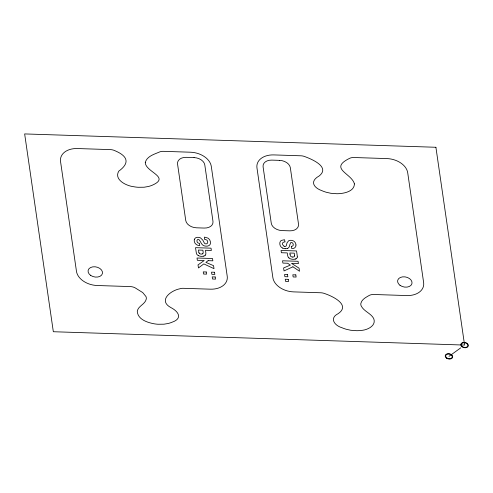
<?xml version="1.0" encoding="UTF-8"?>
<svg xmlns="http://www.w3.org/2000/svg" width="493" height="493" viewBox="0 0 493 493"><rect width="100%" height="100%" fill="white"/><g stroke="black" fill="none" stroke-linecap="round" stroke-linejoin="round"><path stroke-width="0.74" d="M297.297 256.976L297.285 257.26A4.628 3.217 11.9 0 1 295.997 258.825M294.586 255.861L294.29 253.155L289.866 253.008L290.044 254.259M194.31 239.758L194.618 238.951A4.647 3.229 11.9 0 1 195.887 237.712A3.981 2.767 11.9 0 1 198.506 237.361A4.098 2.847 11.9 0 1 200.62 237.977L202.833 240.177A12.917 8.973 11.9 0 1 203.276 241.003A23.331 16.207 11.9 0 0 203.782 242.008L204.201 242.766A6.92 4.807 11.9 0 0 204.342 242.987L204.829 243.524A0.949 0.659 11.9 0 0 204.996 243.622A1.621 1.128 11.9 0 0 205.895 243.869A1.806 1.251 11.9 0 0 206.764 243.696L207.467 243.215L207.732 242.266A6.52 4.529 11.9 0 0 207.652 241.515L207.282 240.621A2.638 1.83 11.9 0 0 206.783 240.079L206.573 239.949A4.727 3.285 11.9 0 0 204.459 239.271L204.435 237.102L207.763 238.045A4.912 3.414 11.9 0 1 208.576 238.55L209.778 239.98L210.351 241.601A11.253 7.814 11.9 0 1 210.437 243.351L210.271 244.029A4.665 3.241 11.9 0 1 208.662 245.687L208.514 245.742A3.728 2.588 11.9 0 1 207.072 246.13L206.401 246.149A5.084 3.531 11.9 0 1 203.745 245.68L203.369 245.446A4.499 3.124 11.9 0 1 202.025 244.355L201.317 243.351A26.832 18.635 11.9 0 1 200.534 241.884L199.178 239.838A1.122 0.783 11.9 0 0 197.36 239.783L197.009 240.424A4.825 3.352 11.9 0 0 197.255 242.112L197.675 242.692A2.681 1.861 11.9 0 0 199.499 243.345L199.727 245.594L198.938 245.52A4.597 3.192 11.9 0 1 196.282 244.497L195.031 243.228L194.39 241.706A8.96 6.224 11.9 0 1 194.297 239.752M448.963 356.371L460.709 347.879M287.659 248.373L287.986 248.189A4.499 3.124 11.9 0 0 289.027 247.178L289.453 246.21A26.832 18.635 11.9 0 0 289.816 244.781L290.587 242.802A1.122 0.783 11.9 0 1 292.404 242.864L292.947 243.536A4.825 3.352 11.9 0 1 293.193 245.224L292.934 245.779A2.681 1.861 11.9 0 1 291.289 246.327L291.714 248.577L292.485 248.558A4.597 3.192 11.9 0 0 294.869 247.702L295.763 246.494L295.96 245.003M295.973 258.807L295.221 259.115M203.837 256.095L203.615 256.163A5.928 4.117 11.9 0 1 199.264 255.966L198.402 255.639M285.133 248.706L284.455 248.645A3.728 2.588 11.9 0 1 282.883 248.158L282.729 248.078M284.054 246.21L282.655 244.694A6.52 4.529 11.9 0 1 282.52 243.949L282.631 243.067A2.638 1.83 11.9 0 1 282.982 242.556L283.155 242.433A4.727 3.285 11.9 0 1 285.09 241.884L284.486 239.703L281.398 240.436A4.912 3.414 11.9 0 0 280.727 240.892L279.932 242.26L279.821 243.856A11.253 7.814 11.9 0 0 280.246 245.619L280.609 246.315A4.665 3.241 11.9 0 0 282.717 248.09M199.622 253.575L199.745 253.679A2.44 1.695 11.9 0 0 201.138 254.074A2.188 1.516 11.9 0 0 202.475 253.858M198.944 252.755L198.451 250.043L202.882 250.185L203.067 251.436A14.198 9.866 11.9 0 1 203.159 252.977L203.122 253.168A2.095 1.454 11.9 0 1 202.457 253.84M198.389 255.657A4.628 3.217 11.9 0 1 196.645 253.994L196.534 253.704A27.972 19.43 11.9 0 1 196.171 252.009L195.524 247.665L211.022 248.17L211.355 250.462L205.482 250.271L205.692 251.732A23.109 16.053 11.9 0 1 205.846 254.018A3.716 2.582 11.9 0 1 205.217 255.164M205.279 255.195A4.757 3.303 11.9 0 1 203.825 256.083M199.64 253.562A3.642 2.533 11.9 0 1 198.895 252.767M290.063 254.259A14.198 9.866 11.9 0 0 290.395 255.812L290.488 256.003A2.095 1.454 11.9 0 0 291.357 256.73A2.188 1.516 11.9 0 0 292.756 257.038M292.756 257.044A2.44 1.695 11.9 0 0 294.044 256.742L294.136 256.637A3.642 2.533 11.9 0 0 294.641 255.873M297.304 256.976A27.972 19.43 11.9 0 0 297.168 255.288L296.558 250.943L281.059 250.444L281.392 252.736L287.265 252.927L287.474 254.382A23.109 16.053 11.9 0 0 287.986 256.68A3.716 2.582 11.9 0 0 288.953 257.882M295.196 259.078A5.928 4.117 11.9 0 1 290.876 258.967L290.623 258.911A4.757 3.303 11.9 0 1 288.904 257.907M284.054 246.204A1.806 1.251 11.9 0 0 284.979 246.426A1.621 1.128 11.9 0 0 285.811 246.235A0.949 0.659 11.9 0 0 285.952 246.155L286.291 245.65A6.92 4.807 11.9 0 0 286.365 245.428L286.569 244.694A23.331 16.207 11.9 0 0 286.79 243.715A12.917 8.973 11.9 0 1 286.994 242.907L288.59 240.831A4.098 2.847 11.9 0 1 290.537 240.325A3.981 2.767 11.9 0 1 293.292 240.867A4.647 3.229 11.9 0 1 294.937 242.205L295.473 243.043A8.96 6.224 11.9 0 1 295.942 244.996M287.684 248.404A5.084 3.531 11.9 0 1 285.133 248.688M354.412 183.907C354.368 190.514 346.536 192.812 341.168 193.453A28.329 19.677 11.9 0 1 336.885 193.731L330.858 193.287L326.335 192.27A26.819 18.629 11.9 0 1 322.058 190.736C313.314 187.673 309.653 181.147 319.144 175.989C330.655 166.936 311.422 159.029 304.668 156.552A8.147 5.657 11.9 0 0 300.909 155.794L273.806 154.913A19.135 13.293 11.9 0 0 256.958 167.879L272.882 277.701A19.135 13.293 11.9 0 0 293.668 291.887L320.764 292.768A8.147 5.657 11.9 0 1 324.53 293.526C331.943 295.929 351.127 304.76 338.229 313.622C329.084 318.084 334.439 325.528 341.914 327.709A26.819 18.629 11.9 0 0 346.191 329.244L350.72 330.261L356.741 330.704A28.329 19.677 11.9 0 0 361.03 330.427C367.057 330.187 376.732 325.885 373.651 318.392C370.718 313.16 363.957 311.416 361.221 305.987A8.683 6.033 11.9 0 1 360.821 303.509C361.689 299.387 365.972 297.297 369.306 295.393A8.147 5.657 11.9 0 1 373.774 294.487L406.787 295.56A19.135 13.293 11.9 0 0 423.635 282.594L407.711 172.772A19.135 13.293 11.9 0 0 386.925 158.586L353.912 157.513A8.147 5.657 11.9 0 0 349.445 158.419C328.486 168.735 351.799 173.394 354.412 183.907M145.275 162.474C145.33 172.051 170.991 177.018 152.238 185.226A26.819 18.629 11.9 0 1 148.368 186.496L144.098 187.229L138.145 187.285A28.329 19.677 11.9 0 1 133.739 186.724C126.738 185.978 113.698 179.914 118.733 171.188C129.542 163.38 128.408 156.441 115.177 150.821A8.147 5.657 11.9 0 0 110.407 149.613L77.389 148.541A19.135 13.293 11.9 0 0 60.54 161.507L76.464 271.323A19.135 13.293 11.9 0 0 97.25 285.515L130.263 286.581A8.147 5.657 11.9 0 1 135.039 287.789L142.742 292.583L145.965 296.533A8.683 6.033 11.9 0 1 146.279 299.011C145.207 304.384 138.089 305.876 137.276 311.311C137.683 319.273 147.013 322.41 153.6 323.698A28.329 19.677 11.9 0 0 158.006 324.258L163.959 324.197L168.23 323.47A26.819 18.629 11.9 0 0 172.1 322.2C182.952 318.496 178.546 311.41 170.744 307.503C157.951 300.447 170.683 290.574 179.692 288.824A8.147 5.657 11.9 0 1 183.273 288.306L210.369 289.181A19.135 13.293 11.9 0 0 227.218 276.216L211.294 166.4A19.135 13.293 11.9 0 0 190.508 152.214L163.411 151.333A8.147 5.657 11.9 0 0 159.837 151.856C154.537 154.18 146.945 156.127 145.275 162.474M208.138 260.661L205.895 262.381L213.561 265.672L213.993 268.66L203.819 263.903L198.463 267.952L198.02 264.895L204.188 260.532L197.354 260.31L197.021 258.018L212.526 258.517L212.853 260.809L208.138 260.661M292.916 266.799L284.03 270.934L283.598 267.945L290.371 265.123L287.61 263.237L282.89 263.083L282.557 260.791L298.062 261.296L298.394 263.589L291.554 263.367L299.054 268.174L299.498 271.23L292.916 266.799M435.904 147.271L24.65 133.923L53.33 331.727L464.585 345.075L435.904 147.271M194.039 157.587L186.274 157.335A9.903 6.877 11.9 0 0 177.554 164.046L185.738 220.463A9.903 6.877 11.9 0 0 196.491 227.809L204.256 228.062A9.903 6.877 11.9 0 0 212.976 221.351L204.798 164.927A9.903 6.877 11.9 0 0 194.039 157.587M279.574 160.361L271.809 160.114A9.903 6.877 11.9 0 0 263.089 166.819L271.273 223.243A9.903 6.877 11.9 0 0 282.027 230.582L289.792 230.835A9.903 6.877 11.9 0 0 298.511 224.124L290.334 167.706A9.903 6.877 11.9 0 0 279.574 160.361M206.234 271.988L203.252 271.889L203.56 274.04L206.549 274.139L206.234 271.988M214.517 272.253L211.528 272.154L211.842 274.311L214.825 274.41L214.517 272.253M287.536 274.626L284.547 274.527L284.862 276.678L287.844 276.776L287.536 274.626M295.812 274.891L292.83 274.798L293.144 276.949L296.127 277.048L295.812 274.891M215.201 276.98L212.212 276.881L212.526 279.032L215.509 279.13L215.201 276.98M288.22 279.346L285.237 279.248L285.546 281.404L288.534 281.503L288.22 279.346M446.522 358.146A3.808 2.644 11.9 0 0 452.666 357.246A3.808 2.644 11.9 0 0 447.699 353.715A3.808 2.644 11.9 0 0 446.522 358.146M446.824 357.93A3.334 2.317 11.9 0 0 452.204 357.142A3.334 2.317 11.9 0 0 447.854 354.048A3.334 2.317 11.9 0 0 446.824 357.93M462.144 346.85A3.808 2.644 11.9 0 0 468.288 345.95A3.808 2.644 11.9 0 0 463.321 342.419A3.808 2.644 11.9 0 0 462.144 346.85M462.452 346.628A3.334 2.317 11.9 0 0 467.832 345.846A3.334 2.317 11.9 0 0 463.482 342.752A3.334 2.317 11.9 0 0 462.452 346.628M90.724 275.433A7.315 5.078 11.9 0 0 102.421 273.51A7.315 5.078 11.9 0 0 92.702 266.861A7.315 5.078 11.9 0 0 90.724 275.433M400.008 285.305A7.315 5.078 11.9 0 0 411.901 283.777A7.315 5.078 11.9 0 0 402.547 276.863A7.315 5.078 11.9 0 0 400.008 285.305"/></g></svg>
